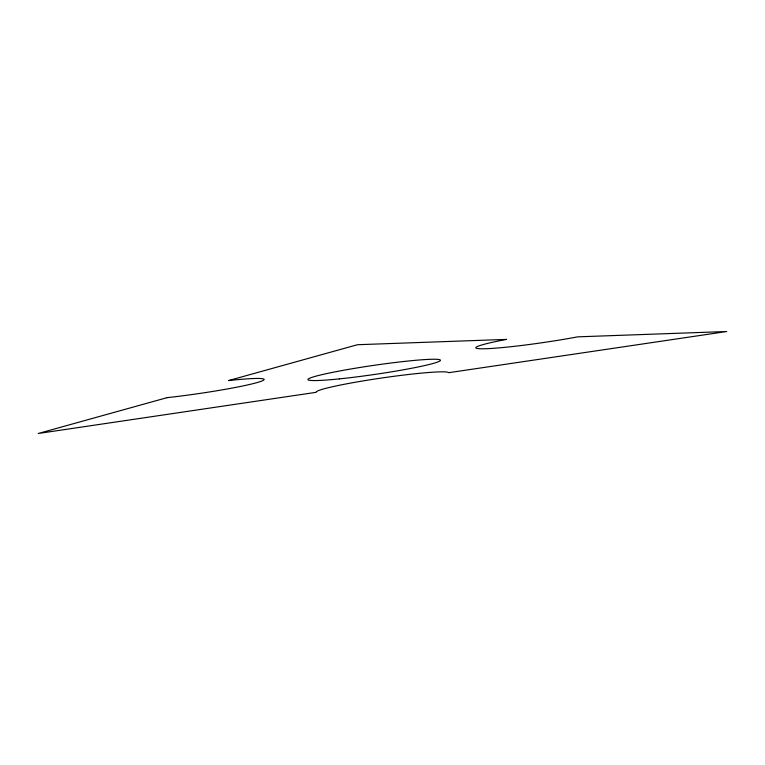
<?xml version="1.0" encoding="UTF-8"?>
<svg xmlns="http://www.w3.org/2000/svg" width="765" height="765" viewBox="0 0 765 765"><rect width="100%" height="100%" fill="white"/><g stroke="black" fill="none" stroke-linecap="round" stroke-linejoin="round"><path stroke-width="1.15" d="M167.133 397.647L38.25 433.487L316.251 392.311A67.004 4.561 -8.3 0 1 379.717 378.302A67.004 4.561 -8.3 0 1 448.749 372.689L726.75 331.513L577.642 336.849A67.004 4.561 -8.3 0 1 486.119 348.716A67.004 4.561 -8.3 0 1 506.564 339.392L357.456 344.719L228.563 380.568A67.004 4.561 -8.3 0 1 256.619 382.71A67.004 4.561 -8.3 0 1 167.133 397.647M339.325 378.885A67.004 4.561 -8.3 0 0 440.43 360.42A67.004 4.561 -8.3 0 0 342.701 370.423A67.004 4.561 -8.3 0 0 339.325 378.885"/></g></svg>
